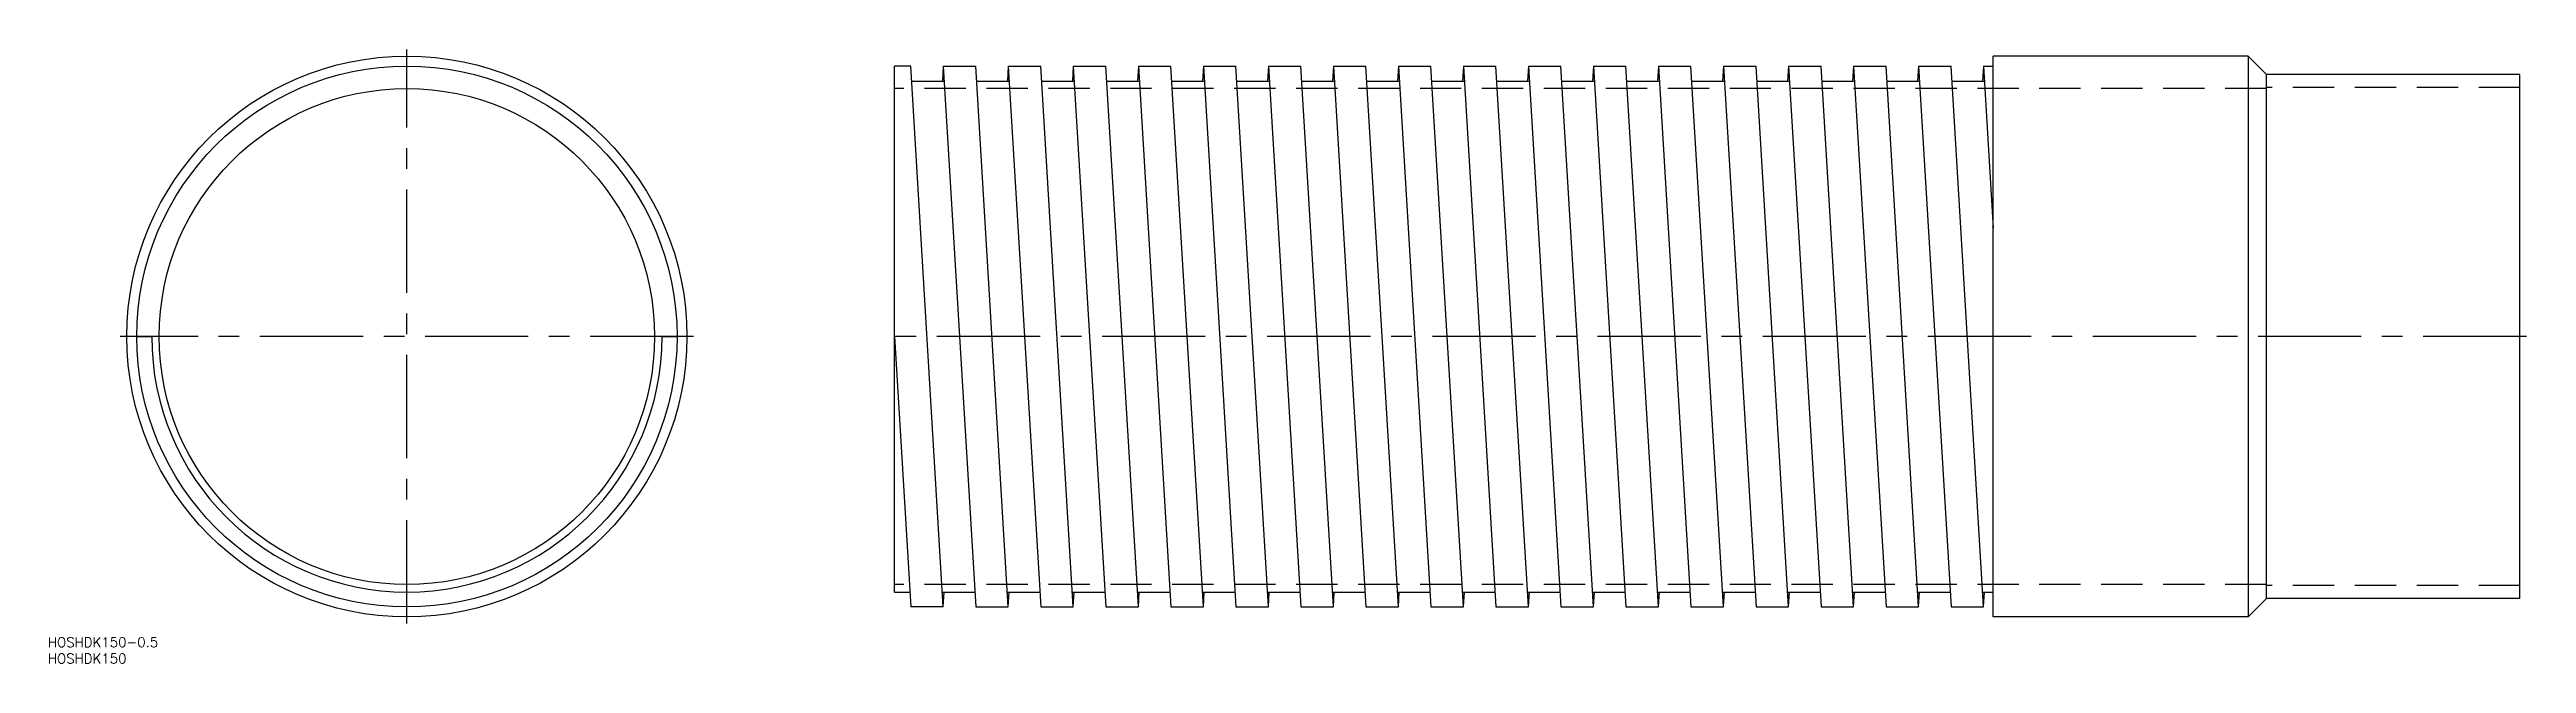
# Model space of a CAD drawing. Extents: x -110 to 652, y -100 to 88.
import ezdxf

# ---------------------------------------------------------------- set-up
doc = ezdxf.new("R2010")
doc.units = 0
doc.linetypes.add('CENTER', pattern=[50.8, 31.75, -6.35, 6.35, -6.35])
doc.linetypes.add('DASHED', pattern=[19.05, 12.7, -6.35])
doc.layers.get('0').update_dxf_attribs({"linetype": 'CONTINUOUS'})
doc.layers.add('CENTER', color=1, linetype='CENTER')
doc.styles.get("Standard").update_dxf_attribs({"font": 'txt.shx', "height": 3, "bigfont": 'bigfont.shx'})

msp = doc.modelspace()

# ---------------------------------------------------------------- linework, layer by layer
at = {"color": 7, "linetype": 'CONTINUOUS'}
for p, q in [((488, -86.15), (488, 86.15)), ((566.35, 86.15), (488, 86.15)), ((572, 80.5), (566.35, 86.15)), ((566.35, 86.15), (566.35, -86.15)), ((150, -78.5), (150, 83.1)), ((155, 83.1), (150, 83.1)), ((165, -83.1), (155, 83.1)), ((155.28, 78.5), (165.28, 78.5)), ((165, 83.1), (164.72, 78.5)), ((165, 83.1), (175, -83.1)), ((165, 83.1), (175, 83.1)), ((185, -83.1), (175, 83.1)), ((175.28, 78.5), (185.28, 78.5)), ((185, 83.1), (184.72, 78.5)), ((185, 83.1), (195, -83.1)), ((185, 83.1), (195, 83.1)), ((205, -83.1), (195, 83.1)), ((195.28, 78.5), (205.28, 78.5)), ((205, 83.1), (204.72, 78.5)), ((205, 83.1), (215, -83.1)), ((205, 83.1), (215, 83.1)), ((225, -83.1), (215, 83.1)), ((215.28, 78.5), (225.28, 78.5)), ((225, 83.1), (224.72, 78.5)), ((225, 83.1), (235, -83.1)), ((225, 83.1), (235, 83.1)), ((245, -83.1), (235, 83.1)), ((235.28, 78.5), (245.28, 78.5)), ((245, 83.1), (244.72, 78.5)), ((245, 83.1), (255, -83.1)), ((245, 83.1), (255, 83.1)), ((265, -83.1), (255, 83.1)), ((255.28, 78.5), (265.28, 78.5)), ((265, 83.1), (264.72, 78.5)), ((265, 83.1), (275, -83.1)), ((265, 83.1), (275, 83.1)), ((285, -83.1), (275, 83.1)), ((275.28, 78.5), (285.28, 78.5)), ((285, 83.1), (284.72, 78.5)), ((285, 83.1), (295, -83.1)), ((285, 83.1), (295, 83.1)), ((305, -83.1), (295, 83.1)), ((295.28, 78.5), (305.28, 78.5)), ((305, 83.1), (304.72, 78.5)), ((305, 83.1), (315, -83.1)), ((305, 83.1), (315, 83.1)), ((325, -83.1), (315, 83.1)), ((315.28, 78.5), (325.28, 78.5)), ((325, 83.1), (324.72, 78.5)), ((325, 83.1), (335, -83.1)), ((325, 83.1), (335, 83.1)), ((345, -83.1), (335, 83.1)), ((335.28, 78.5), (345.28, 78.5)), ((345, 83.1), (344.72, 78.5)), ((345, 83.1), (355, -83.1)), ((345, 83.1), (355, 83.1)), ((365, -83.1), (355, 83.1)), ((355.28, 78.5), (365.28, 78.5)), ((365, 83.1), (364.72, 78.5)), ((365, 83.1), (375, -83.1)), ((365, 83.1), (375, 83.1)), ((385, -83.1), (375, 83.1)), ((375.28, 78.5), (385.28, 78.5)), ((385, 83.1), (384.72, 78.5)), ((385, 83.1), (395, -83.1)), ((385, 83.1), (395, 83.1)), ((405, -83.1), (395, 83.1)), ((395.28, 78.5), (405.28, 78.5)), ((405, 83.1), (404.72, 78.5)), ((405, 83.1), (415, -83.1)), ((405, 83.1), (415, 83.1)), ((425, -83.1), (415, 83.1)), ((415.28, 78.5), (425.28, 78.5)), ((425, 83.1), (424.72, 78.5)), ((425, 83.1), (435, -83.1)), ((425, 83.1), (435, 83.1)), ((445, -83.1), (435, 83.1)), ((435.28, 78.5), (445.28, 78.5)), ((445, 83.1), (444.72, 78.5)), ((445, 83.1), (455, -83.1)), ((445, 83.1), (455, 83.1)), ((465, -83.1), (455, 83.1)), ((455.28, 78.5), (465.28, 78.5)), ((465, 83.1), (464.72, 78.5)), ((465, 83.1), (475, -83.1)), ((465, 83.1), (475, 83.1)), ((485, -83.1), (475, 83.1)), ((475.28, 78.5), (485.28, 78.5)), ((485, 83.1), (484.72, 78.5)), ((485, 83.1), (488, 33.24)), ((485, 83.1), (488, 83.1)), ((572, -80.5), (572, 80.5)), ((650, 80.5), (572, 80.5)), ((650, -80.5), (650, 80.5)), ((-83.1, 0), (-78.5, 0)), ((78.5, 0), (83.1, 0)), ((150, 0), (155, -83.1)), ((150, -78.5), (154.72, -78.5)), ((165, -83.1), (155, -83.1)), ((164.72, -78.5), (174.72, -78.5)), ((165, -83.1), (165.28, -78.5)), ((175, -83.1), (185, -83.1)), ((184.72, -78.5), (194.72, -78.5)), ((185, -83.1), (185.28, -78.5)), ((195, -83.1), (205, -83.1)), ((204.72, -78.5), (214.72, -78.5)), ((205, -83.1), (205.28, -78.5)), ((215, -83.1), (225, -83.1)), ((224.72, -78.5), (234.72, -78.5)), ((225, -83.1), (225.28, -78.5)), ((235, -83.1), (245, -83.1)), ((244.72, -78.5), (254.72, -78.5)), ((245, -83.1), (245.28, -78.5)), ((255, -83.1), (265, -83.1)), ((264.72, -78.5), (274.72, -78.5)), ((265, -83.1), (265.28, -78.5)), ((275, -83.1), (285, -83.1)), ((284.72, -78.5), (294.72, -78.5)), ((285, -83.1), (285.28, -78.5)), ((295, -83.1), (305, -83.1)), ((304.72, -78.5), (314.72, -78.5)), ((305, -83.1), (305.28, -78.5)), ((315, -83.1), (325, -83.1)), ((324.72, -78.5), (334.72, -78.5)), ((325, -83.1), (325.28, -78.5)), ((335, -83.1), (345, -83.1)), ((344.72, -78.5), (354.72, -78.5)), ((345, -83.1), (345.28, -78.5)), ((355, -83.1), (365, -83.1)), ((364.72, -78.5), (374.72, -78.5)), ((365, -83.1), (365.28, -78.5)), ((375, -83.1), (385, -83.1)), ((384.72, -78.5), (394.72, -78.5)), ((385, -83.1), (385.28, -78.5)), ((395, -83.1), (405, -83.1)), ((404.72, -78.5), (414.72, -78.5)), ((405, -83.1), (405.28, -78.5)), ((415, -83.1), (425, -83.1)), ((424.72, -78.5), (434.72, -78.5)), ((425, -83.1), (425.28, -78.5)), ((435, -83.1), (445, -83.1)), ((444.72, -78.5), (454.72, -78.5)), ((445, -83.1), (445.28, -78.5)), ((455, -83.1), (465, -83.1)), ((464.72, -78.5), (474.72, -78.5)), ((465, -83.1), (465.28, -78.5)), ((475, -83.1), (485, -83.1)), ((484.72, -78.5), (488, -78.5)), ((485, -83.1), (485.28, -78.5)), ((566.35, -86.15), (572, -80.5)), ((650, -80.5), (572, -80.5)), ((566.35, -86.15), (488, -86.15))]:
    msp.add_line(p, q, dxfattribs=at)
at = {"color": 3, "linetype": 'DASHED'}
for p, q in [((572, 76.2), (150, 76.2)), ((650, 76.5), (572, 76.5)), ((572, -76.2), (150, -76.2)), ((650, -76.5), (572, -76.5))]:
    msp.add_line(p, q, dxfattribs=at)
at = {"color": 7, "linetype": 'CONTINUOUS'}
for radius in [86.15, 83.1, 76.2]:
    msp.add_circle((0, 0), radius, dxfattribs=at)
msp.add_arc((0, 0), 78.5, 180, 0, dxfattribs=at)
at = {"layer": 'CENTER', "color": 1, "linetype": 'CENTER'}
for p, q in [((0, -88.15), (0, 88.15)), ((88.15, 0), (-88.15, 0)), ((652, 0), (148, 0))]:
    msp.add_line(p, q, dxfattribs=at)

# ---------------------------------------------------------------- texts
at = {"color": 7, "linetype": 'CONTINUOUS'}
for s, p in [('HOSHDK150-0.5', (-110.44, -95.43)), ('HOSHDK150', (-110.44, -100.43))]:
    msp.add_text(s, height=3, dxfattribs=at).set_placement(p)

doc.saveas('drawing.dxf')
